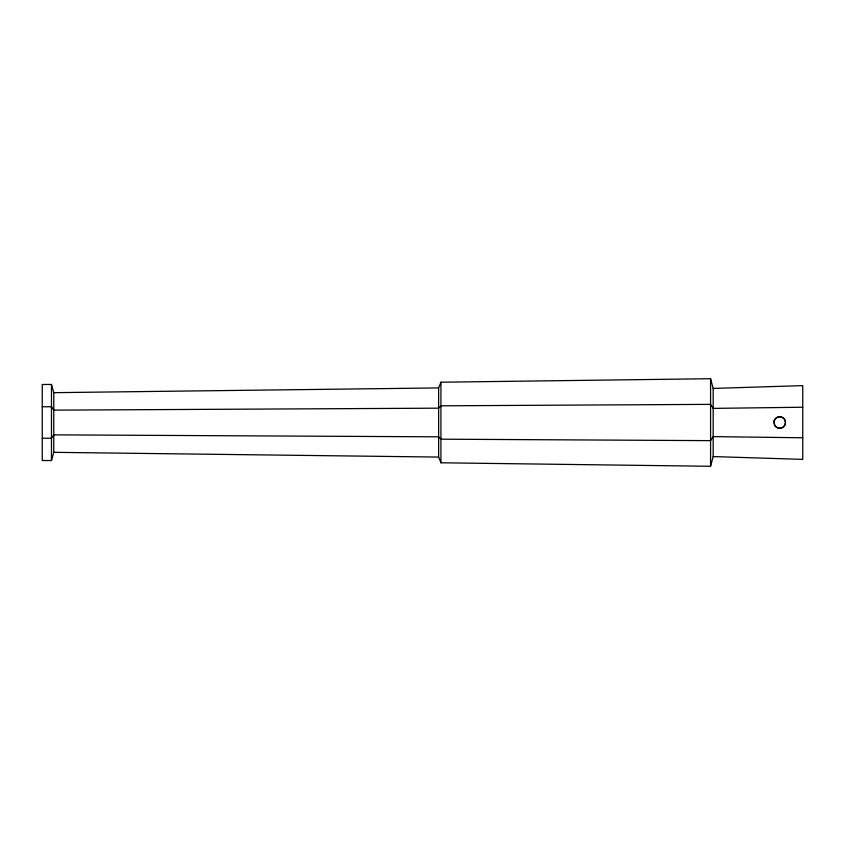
<?xml version="1.0" encoding="UTF-8"?>
<svg xmlns="http://www.w3.org/2000/svg" width="845" height="845" viewBox="0 0 845 845"><rect width="100%" height="100%" fill="white"/><g stroke="black" fill="none" stroke-linecap="round" stroke-linejoin="round"><path stroke-width="1.27" d="M710.571 466.282L713.18 456.575L713.18 388.425L710.571 378.718L440.932 382.215L438.629 387.929L438.629 457.071L440.932 462.785L710.571 466.282L710.571 378.718M51.471 460.525L53.774 452.328L53.774 392.671L51.471 384.475L42.25 384.475L42.25 460.525L51.471 460.525L51.471 384.475M713.18 388.425L802.75 385.626L802.75 459.374L713.18 456.575M802.75 407.227L713.18 408.388L710.571 404.364L440.932 405.811L438.629 408.177L53.774 410.142L51.471 406.751L42.25 406.751M53.774 392.671L438.629 387.929M42.25 438.249L51.471 438.249L53.774 434.858L438.629 436.823L440.932 439.189L710.571 440.636L713.18 436.611L802.75 437.773M53.774 452.328L438.629 457.071M440.932 382.215L440.932 462.785M774.136 421.011L774.717 425.384A5.735 5.683 13.4 0 0 782.586 427.496A5.852 5.799 13.4 0 0 785.459 422.5A5.852 5.799 -13.4 0 0 782.586 417.504A5.735 5.683 -13.4 0 0 774.717 419.616L774.136 421.011M776.819 427.486A5.767 5.757 0 0 0 785.47 422.5A5.767 5.757 0 0 0 776.819 417.514A5.767 5.757 0 0 0 776.819 427.486"/></g></svg>
